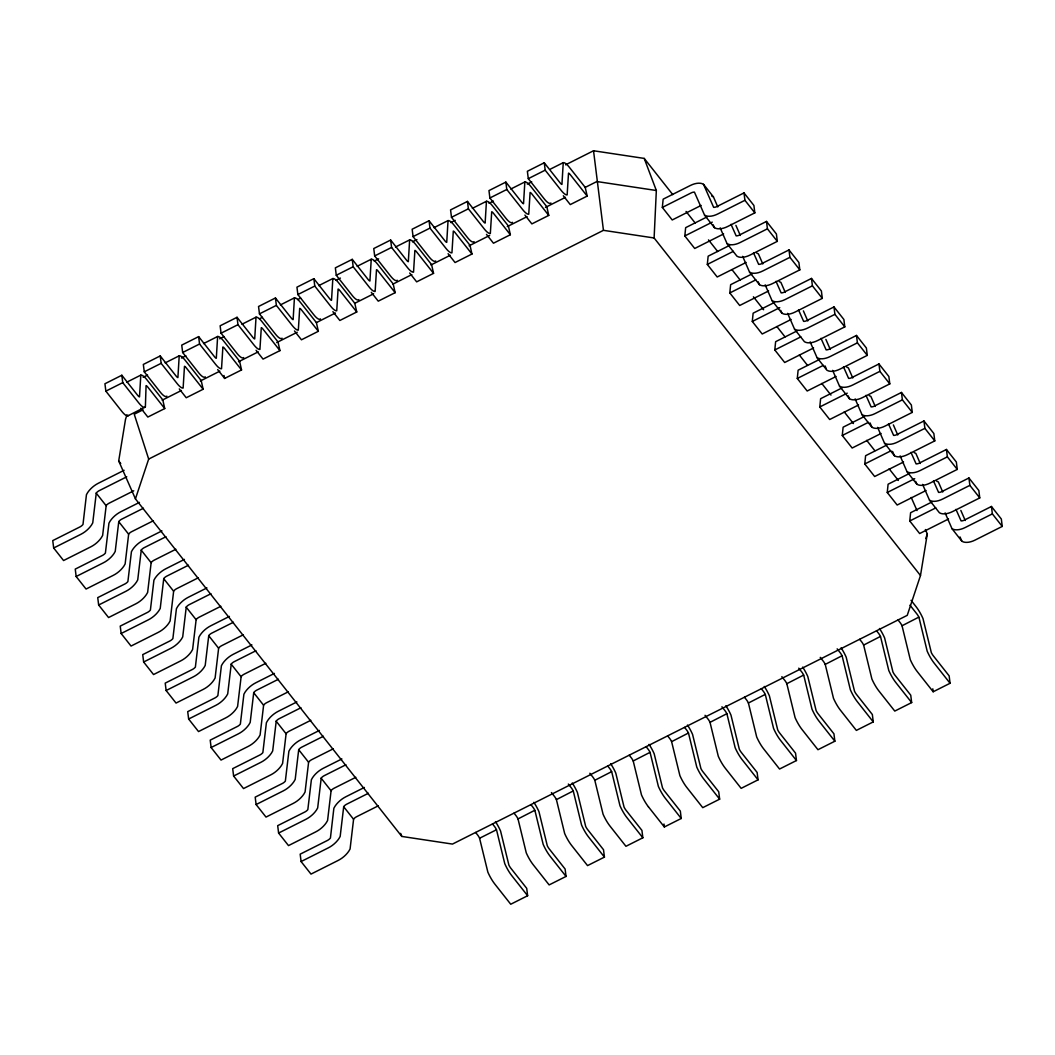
<?xml version="1.0" encoding="UTF-8"?>
<svg xmlns="http://www.w3.org/2000/svg" width="1055" height="1055" viewBox="0 0 1055 1055"><rect width="100%" height="100%" fill="white"/><g stroke="black" fill="none" stroke-linecap="round" stroke-linejoin="round"><path stroke-width="1.5" d="M127.048 414.694L125.519 419.297L118.701 460.93L135.436 498.87L401.797 836.43L452.476 844.079L907.247 615.342L920.488 575.542L654.113 237.982L656.342 190.507L644.209 158.408L593.53 150.76L565.572 164.831M701.127 205.435L672.22 219.968L662.329 207.426L663.16 199.158L690.313 185.509A17.407 10.128 -38.3 0 1 701.892 183.57L703.514 184.322L713.417 196.863L717.796 206.925M723.625 233.946L694.717 248.479L684.814 235.938L685.658 227.656L707.087 216.882M746.109 262.444L717.202 276.99L707.312 264.436L708.156 256.167L729.585 245.393M768.607 290.956L739.7 305.488L729.809 292.947L730.64 284.679L752.07 273.891M791.105 319.454L762.198 334L752.294 321.459L753.138 313.177L774.568 302.403M813.59 347.965L784.683 362.498L774.792 349.957L775.636 341.688L797.066 330.901M836.088 376.464L807.181 391.009L797.29 378.468L798.121 370.186L819.55 359.412M858.585 404.975L829.678 419.508L819.775 406.966L820.619 398.698L842.048 387.91M881.07 433.473L852.163 448.019L842.272 435.478L843.116 427.196L864.546 416.422M903.568 461.985L874.661 476.517L864.77 463.976L865.601 455.707L887.031 444.933M926.066 490.496L897.159 505.029L887.255 492.487L888.099 484.205L909.529 473.431M948.551 518.994L919.644 533.54L909.753 520.985L910.597 512.717L932.027 501.943M126.758 476.807L99.302 490.615A5.803 3.376 -38.3 0 0 96.282 492.988L92.748 522.884L91.482 525.074A17.407 10.128 -38.3 0 1 80.813 534.344L53.673 547.993L63.564 560.535L90.717 546.886A17.407 10.128 -38.3 0 0 101.386 537.615L102.638 535.426L106.186 505.53A5.803 3.376 -38.3 0 1 109.193 503.156L133.761 490.799M143.467 508.22L121.787 519.126A5.803 3.376 -38.3 0 0 118.78 521.5L115.232 551.383L113.98 553.585A17.407 10.128 -38.3 0 1 103.311 562.843L76.158 576.505L86.062 589.046L113.202 575.384A17.407 10.128 -38.3 0 0 123.883 566.126L125.136 563.937L128.67 534.041A5.803 3.376 -38.3 0 1 131.69 531.667L153.371 520.761M165.965 536.718L144.284 547.624A5.803 3.376 -38.3 0 0 141.278 549.998L137.73 579.894L136.477 582.083A17.407 10.128 -38.3 0 1 125.796 591.354L98.656 605.003L108.559 617.544L135.699 603.895A17.407 10.128 -38.3 0 0 146.368 594.624L147.634 592.435L151.168 562.539A5.803 3.376 -38.3 0 1 154.175 560.165L175.855 549.273M188.449 565.229L166.782 576.135A5.803 3.376 -38.3 0 0 163.762 578.509L160.228 608.405L158.962 610.594A17.407 10.128 -38.3 0 1 148.293 619.852L121.154 633.514L131.044 646.056L158.197 632.393A17.407 10.128 -38.3 0 0 168.866 623.136L170.119 620.947L173.666 591.051A5.803 3.376 -38.3 0 1 176.673 588.677L198.353 577.771M210.947 593.741L189.267 604.634A5.803 3.376 -38.3 0 0 186.26 607.007L182.713 636.904L181.46 639.093A17.407 10.128 -38.3 0 1 170.791 648.363L143.638 662.013L153.542 674.554L180.682 660.905A17.407 10.128 -38.3 0 0 191.364 651.634L192.617 649.445L196.151 619.549A5.803 3.376 -38.3 0 1 199.171 617.188L220.851 606.282M233.445 622.239L211.765 633.145A5.803 3.376 -38.3 0 0 208.758 635.519L205.211 665.415L203.958 667.604A17.407 10.128 -38.3 0 1 193.276 676.862L166.136 690.524L176.04 703.065L203.18 689.416A17.407 10.128 -38.3 0 0 213.849 680.145L215.115 677.956L218.649 648.06A5.803 3.376 -38.3 0 1 221.656 645.686L243.336 634.78M255.93 650.75L234.263 661.656A5.803 3.376 -38.3 0 0 231.243 664.017L227.709 693.913L226.443 696.102A17.407 10.128 -38.3 0 1 215.774 705.373L188.634 719.022L198.525 731.563L225.678 717.914A17.407 10.128 -38.3 0 0 236.346 708.657L237.599 706.454L241.147 676.558A5.803 3.376 -38.3 0 1 244.153 674.198L265.834 663.292M278.428 679.249L256.747 690.155A5.803 3.376 -38.3 0 0 253.741 692.528L250.193 722.424L248.94 724.614A17.407 10.128 -38.3 0 1 238.272 733.884L211.119 747.533L221.023 760.075L248.162 746.426A17.407 10.128 -38.3 0 0 258.844 737.155L260.097 734.966L263.631 705.07A5.803 3.376 -38.3 0 1 266.651 702.696L288.332 691.79M300.926 707.76L279.245 718.666A5.803 3.376 -38.3 0 0 276.239 721.027L272.691 750.923L271.438 753.125A17.407 10.128 -38.3 0 1 260.756 762.383L233.617 776.032L243.52 788.573L270.66 774.924A17.407 10.128 -38.3 0 0 281.329 765.666L282.595 763.464L286.129 733.581A5.803 3.376 -38.3 0 1 289.136 731.207L310.816 720.301M323.41 736.258L301.743 747.164A5.803 3.376 -38.3 0 0 298.723 749.538L295.189 779.434L293.923 781.623A17.407 10.128 -38.3 0 1 283.254 790.894L256.114 804.543L266.005 817.084L293.158 803.435A17.407 10.128 -38.3 0 0 303.827 794.164L305.08 791.975L308.627 762.079A5.803 3.376 -38.3 0 1 311.634 759.706L333.314 748.799M345.908 764.769L324.228 775.676A5.803 3.376 -38.3 0 0 321.221 778.049L317.674 807.932L316.421 810.135A17.407 10.128 -38.3 0 1 305.752 819.392L278.599 833.054L288.503 845.596L315.643 831.933A17.407 10.128 -38.3 0 0 326.325 822.676L327.578 820.487L331.112 790.591A5.803 3.376 -38.3 0 1 334.132 788.217L355.812 777.311M368.406 793.268L346.726 804.174A5.803 3.376 -38.3 0 0 343.719 806.548L340.172 836.444L338.919 838.633A17.407 10.128 -38.3 0 1 328.237 847.904L301.097 861.553L311.001 874.094L338.141 860.445A17.407 10.128 -38.3 0 0 348.809 851.174L350.075 848.985L353.61 819.089A5.803 3.376 -38.3 0 1 356.616 816.715L378.297 805.822M920.488 575.542L927.305 533.909L925.38 529.531M135.436 498.87L148.676 459.07L134.236 414.219L143.045 409.788M925.749 538.577L927.305 533.909M164.738 408.562L162.787 399.871L146.882 379.721A17.407 4.708 63.3 0 0 140.816 375.118L139.497 396.904A5.803 1.569 63.3 0 1 137.73 395.401L121.826 375.25L104.933 383.756L105.856 391.141L121.747 411.292A17.407 4.708 63.3 0 0 127.813 415.881L145.379 406.979L146.078 385.603A5.803 1.569 63.3 0 1 147.805 387.106L164.738 408.562L147.832 417.055L140.869 408.219M179.271 388.913L186.234 397.748L203.14 389.242L201.189 380.552L185.284 360.401A17.407 4.708 63.3 0 0 179.218 355.812L177.899 377.584A5.803 1.569 63.3 0 1 176.132 376.081L160.228 355.931L143.335 364.437L144.258 371.822L160.162 391.972A17.407 4.708 63.3 0 0 166.215 396.561L166.875 396.166M217.673 369.593L224.649 378.428L241.542 369.936L239.591 361.232L223.686 341.082A17.407 4.708 63.3 0 0 217.633 336.492L216.301 358.278A5.803 1.569 63.3 0 1 214.534 356.775L198.643 336.624L181.737 345.117L182.66 352.502L198.564 372.652A17.407 4.708 63.3 0 0 204.617 377.255L205.277 376.859M256.075 350.273L263.051 359.109L279.944 350.616L277.993 341.912L262.088 321.775A17.407 4.708 63.3 0 0 256.035 317.173L254.703 338.958A5.803 1.569 63.3 0 1 252.936 337.455L237.045 317.304L220.139 325.797L221.062 333.195L236.966 353.346A17.407 4.708 63.3 0 0 243.019 357.935L243.679 357.54M294.477 330.967L301.453 339.802L318.346 331.296L316.394 322.606L300.49 302.455A17.407 4.708 63.3 0 0 294.437 297.866L293.119 319.639A5.803 1.569 63.3 0 1 291.338 318.135L275.447 297.985L258.541 306.491L259.464 313.876L275.368 334.026A17.407 4.708 63.3 0 0 281.421 338.615L282.094 338.22M332.879 311.647L339.855 320.483L356.748 311.977L354.797 303.286L338.892 283.136A17.407 4.708 63.3 0 0 332.839 278.546L331.521 300.332A5.803 1.569 63.3 0 1 329.74 298.816L313.849 278.678L296.943 287.171L297.866 294.556L313.77 314.707A17.407 4.708 63.3 0 0 319.836 319.309L320.496 318.9M371.281 292.327L378.257 301.163L395.15 292.67L393.199 283.966L377.308 263.829A17.407 4.708 63.3 0 0 371.241 259.227L369.923 281.012A5.803 1.569 63.3 0 1 368.142 279.509L352.251 259.359L335.358 267.851L336.268 275.25L352.172 295.4A17.407 4.708 63.3 0 0 358.238 299.989L358.898 299.594M409.683 273.021L416.659 281.856L433.552 273.351L431.601 264.66L415.71 244.509A17.407 4.708 63.3 0 0 409.643 239.92L408.325 261.693A5.803 1.569 63.3 0 1 406.557 260.189L390.653 240.039L373.76 248.545L374.67 255.93L390.574 276.08A17.407 4.708 63.3 0 0 396.64 280.67L397.3 280.274M448.085 253.701L455.061 262.537L471.954 254.031L470.002 245.34L454.112 225.19A17.407 4.708 63.3 0 0 448.045 220.601L446.727 242.373A5.803 1.569 63.3 0 1 444.959 240.87L429.055 220.732L412.162 229.225L413.072 236.61L428.976 256.761A17.407 4.708 63.3 0 0 435.042 261.363L435.702 260.954M127.813 415.881L128.473 415.485M486.487 234.381L493.463 243.217L510.356 234.724L508.404 226.021L492.514 205.87A17.407 4.708 63.3 0 0 486.447 201.281L485.129 223.067A5.803 1.569 63.3 0 1 483.361 221.563L467.457 201.413L450.564 209.905L451.487 217.304L467.378 237.441A17.407 4.708 63.3 0 0 473.444 242.043L474.104 241.648M524.902 215.075L531.865 223.897L548.758 215.405L546.807 206.714L530.916 186.564A17.407 4.708 63.3 0 0 524.849 181.961L523.531 203.747A5.803 1.569 63.3 0 1 521.763 202.244L505.859 182.093L488.966 190.599L489.889 197.984L505.78 218.134A17.407 4.708 63.3 0 0 511.846 222.724L512.506 222.328M563.304 195.755L570.267 204.591L587.173 196.085L585.222 187.394L569.318 167.244A17.407 4.708 63.3 0 0 563.251 162.655L561.933 184.427A5.803 1.569 63.3 0 1 560.165 182.924L544.261 162.773L527.368 171.279L528.291 178.664L544.182 198.815A17.407 4.708 63.3 0 0 550.248 203.404L550.908 203.008M105.856 391.141L122.749 382.635L121.826 375.25M144.258 371.822L161.151 363.329L160.228 355.931M182.66 352.502L199.553 344.009L198.643 336.624M221.062 333.195L237.955 324.689L237.045 317.304M259.464 313.876L276.357 305.383L275.447 297.985M297.866 294.556L314.772 286.063L313.849 278.678M336.268 275.25L353.174 266.744L352.251 259.359M374.67 255.93L391.576 247.437L390.653 240.039M413.072 236.61L429.978 228.117L429.055 220.732M451.487 217.304L468.38 208.798L467.457 201.413M489.889 197.984L506.782 189.478L505.859 182.093M528.291 178.664L545.184 170.172L544.261 162.773M126.745 382.2L140.816 375.118M165.147 362.894L179.218 355.812M203.549 343.574L217.633 336.492M241.951 324.254L256.035 317.173M280.353 304.948L294.437 297.866M318.755 285.628L332.839 278.546M357.157 266.308L371.241 259.227M395.559 247.002L409.643 239.907M433.961 227.682L448.045 220.601M472.363 208.363L486.447 201.281M510.765 189.043L524.849 181.961M550.578 169.024L563.251 162.655M143.177 377.281L147.595 375.053M181.447 358.027L185.865 355.812M219.704 338.787L224.122 336.558M259.451 318.795L262.392 317.318M297.708 299.554L300.649 298.077M335.978 280.3L340.396 278.085M374.248 261.06L378.653 258.831M412.505 241.806L416.923 239.591M450.775 222.565L455.193 220.35M489.032 203.325L493.45 201.096M527.302 184.071L531.72 181.856M162.14 400.188L181.42 390.495M200.331 380.987L219.822 371.175M238.509 361.773L258.224 351.856M276.7 342.572L297.259 332.233M316.355 322.619L335.437 313.019M354.533 303.418L373.628 293.818M392.724 284.217L411.832 274.603M430.902 265.003L450.248 255.284M469.093 245.802L489.652 235.463M507.27 226.601L527.052 216.644M545.461 207.387L565.454 197.338M585.116 187.447L596.866 181.539L656.342 190.507M124.094 470.293L98.379 483.23A17.407 10.128 -38.3 0 0 87.71 492.487L86.444 494.69L82.989 524.454A5.803 3.376 -38.3 0 1 79.89 526.946L52.75 540.608L53.673 547.993M148.676 459.07L603.447 230.333L654.113 237.982M662.329 207.426L691.223 192.894A5.803 3.376 -38.3 0 1 694.441 192.129L704.569 215.154L714.472 227.695L716.094 228.434A17.407 10.128 -38.3 0 0 727.673 226.508L754.826 212.859L753.903 205.461L743.999 192.92L716.859 206.569A5.803 3.376 -38.3 0 1 713.642 207.334L703.514 184.322M139.445 502.391L120.877 511.728A17.407 10.128 -38.3 0 0 110.195 520.999L108.942 523.188L105.395 553.084A5.803 3.376 -38.3 0 1 102.388 555.457L75.248 569.107L76.158 576.505M743.999 192.92L744.922 200.305L717.782 213.967A17.407 10.128 -38.3 0 1 706.191 215.893L704.569 215.154M684.814 235.938L712.27 222.13M720.169 227.854L727.066 243.652L736.957 256.194L738.579 256.945A17.407 10.128 -38.3 0 0 750.171 255.007L777.311 241.358L776.401 233.973L766.497 221.431L739.357 235.08A5.803 3.376 -38.3 0 1 736.139 235.845L731.023 224.319M161.929 530.902L143.361 540.239A17.407 10.128 -38.3 0 0 132.693 549.51L131.427 551.699L127.892 581.595A5.803 3.376 -38.3 0 1 124.886 583.969L97.733 597.618L98.656 605.003M766.497 221.431L767.42 228.816L740.28 242.465A17.407 10.128 -38.3 0 1 728.688 244.404L727.066 243.652M707.312 264.436L733.331 251.354M742.667 256.352L749.564 272.164L759.455 284.705L761.077 285.443A17.407 10.128 -38.3 0 0 772.669 283.518L799.809 269.869L798.886 262.471L788.995 249.93L761.842 263.592A5.803 3.376 -38.3 0 1 758.637 264.343L753.521 252.831M184.427 559.401L165.859 568.75A17.407 10.128 -38.3 0 0 155.191 578.008L153.924 580.197L150.39 610.093A5.803 3.376 -38.3 0 1 147.37 612.467L120.23 626.116L121.154 633.514M788.995 249.93L789.918 257.328L762.765 270.977A17.407 10.128 -38.3 0 1 751.186 272.902L749.564 272.164M729.809 292.947L755.815 279.865M765.165 284.863L772.049 300.662L781.953 313.216L783.575 313.955A17.407 10.128 -38.3 0 0 795.154 312.029L822.307 298.367L821.383 290.982L811.48 278.441L784.34 292.09A5.803 3.376 -38.3 0 1 781.122 292.855L776.005 281.329M206.925 587.912L188.357 597.249A17.407 10.128 -38.3 0 0 177.675 606.52L176.422 608.709L172.875 638.605A5.803 3.376 -38.3 0 1 169.868 640.978L142.728 654.628L143.638 662.013M811.48 278.441L812.403 285.826L785.263 299.475A17.407 10.128 -38.3 0 1 773.671 301.413L772.049 300.662M752.294 321.459L779.75 307.638M787.65 313.361L794.547 329.173L804.438 341.715L806.06 342.453A17.407 10.128 -38.3 0 0 817.651 340.528L844.791 326.879L843.881 319.48L833.978 306.939L806.838 320.601A5.803 3.376 -38.3 0 1 803.62 321.353L798.503 309.84M229.41 616.41L210.842 625.76A17.407 10.128 -38.3 0 0 200.173 635.018L198.907 637.207L195.373 667.103A5.803 3.376 -38.3 0 1 192.366 669.477L165.213 683.126L166.136 690.524M833.978 306.939L834.901 314.337L807.761 327.986A17.407 10.128 -38.3 0 1 796.169 329.912L794.547 329.173M774.792 349.957L800.811 336.875M810.148 341.873L817.045 357.685L826.935 370.226L828.557 370.964A17.407 10.128 -38.3 0 0 840.149 369.039L867.289 355.377L866.366 347.992L856.475 335.45L829.322 349.1A5.803 3.376 -38.3 0 1 826.118 349.864L821.001 338.339M251.908 644.922L233.34 654.258A17.407 10.128 -38.3 0 0 222.671 663.529L221.405 665.718L217.871 695.614A5.803 3.376 -38.3 0 1 214.851 697.988L187.711 711.637L188.634 719.022M856.475 335.45L857.399 342.835L830.245 356.498A17.407 10.128 -38.3 0 1 818.667 358.423L817.045 357.685M797.29 378.468L823.296 365.373M832.646 370.371L839.529 386.183L849.433 398.724L851.055 399.476A17.407 10.128 -38.3 0 0 862.634 397.537L889.787 383.888L888.864 376.503L878.96 363.949L851.82 377.611A5.803 3.376 -38.3 0 1 848.602 378.363L843.486 366.85M274.406 673.42L255.824 682.77A17.407 10.128 -38.3 0 0 245.156 692.027L243.903 694.23L240.355 724.112A5.803 3.376 -38.3 0 1 237.349 726.486L210.209 740.148L211.119 747.533M878.96 363.949L879.883 371.347L852.743 384.996A17.407 10.128 -38.3 0 1 841.152 386.921L839.529 386.183M819.775 406.966L847.231 393.159M855.13 398.882L862.027 414.694L871.918 427.235L873.54 427.974A17.407 10.128 -38.3 0 0 885.132 426.049L912.272 412.386L911.362 405.001L901.458 392.46L874.318 406.109A5.803 3.376 -38.3 0 1 871.1 406.874L865.984 395.348M296.89 701.931L278.322 711.268A17.407 10.128 -38.3 0 0 267.654 720.539L266.388 722.728L262.853 752.624A5.803 3.376 -38.3 0 1 259.846 754.998L232.693 768.647L233.617 776.032M901.458 392.46L902.381 399.845L875.241 413.507A17.407 10.128 -38.3 0 1 863.649 415.433L862.027 414.694M842.272 435.478L868.291 422.396M877.628 427.38L884.525 443.192L894.416 455.734L896.038 456.485A17.407 10.128 -38.3 0 0 907.63 454.547L934.77 440.898L933.846 433.513L923.956 420.971L896.803 434.62A5.803 3.376 -38.3 0 1 893.598 435.372L888.481 423.859M319.388 730.442L300.82 739.779A17.407 10.128 -38.3 0 0 290.138 749.037L288.885 751.239L285.351 781.135A5.803 3.376 -38.3 0 1 282.331 783.496L255.191 797.158L256.114 804.543M923.956 420.971L924.879 428.356L897.726 442.005A17.407 10.128 -38.3 0 1 886.147 443.944L884.525 443.192M864.77 463.976L890.776 450.894M900.126 455.892L907.01 471.704L916.914 484.245L918.536 484.983A17.407 10.128 -38.3 0 0 930.114 483.058L957.267 469.409L956.344 462.011L946.441 449.47L919.301 463.119A5.803 3.376 -38.3 0 1 916.083 463.884L910.966 452.358M341.886 758.941L323.305 768.277A17.407 10.128 -38.3 0 0 312.636 777.548L311.383 779.737L307.836 809.633A5.803 3.376 -38.3 0 1 304.829 812.007L277.689 825.656L278.599 833.054M946.441 449.47L947.364 456.855L920.224 470.517A17.407 10.128 -38.3 0 1 908.632 472.442L907.01 471.704M887.255 492.487L914.711 478.68M922.611 484.403L929.508 500.202L939.398 512.743L941.02 513.495A17.407 10.128 -38.3 0 0 952.612 511.556L979.752 497.907L978.842 490.522L968.938 477.981L941.798 491.63A5.803 3.376 -38.3 0 1 938.581 492.395L933.464 480.869M364.371 787.452L345.803 796.789A17.407 10.128 -38.3 0 0 335.134 806.06L333.868 808.249L330.426 838.026A5.803 3.376 -38.3 0 1 327.327 840.505L300.174 854.168L301.097 861.553M968.938 477.981L969.862 485.366L942.722 499.015A17.407 10.128 -38.3 0 1 931.13 500.954L929.508 500.202M909.753 520.985L935.759 507.903M945.109 512.901L952.006 528.713L961.896 541.255L963.518 541.993A17.407 10.128 -38.3 0 0 975.11 540.068L1002.25 526.419L1001.327 519.02L991.436 506.479L964.283 520.141A5.803 3.376 -38.3 0 1 961.079 520.893L955.962 509.38M991.436 506.479L992.359 513.877L965.206 527.526A17.407 10.128 -38.3 0 1 953.628 529.452L952.006 528.713M479.603 838.237L496.496 829.744L504.765 863.663A17.407 4.708 63.3 0 0 511.728 875.597L527.632 895.735L510.739 904.24L494.835 884.09A17.407 4.708 63.3 0 1 487.858 872.155L479.537 838.092A5.803 1.569 63.3 0 0 477.612 834.98L475.62 832.461M533.843 802.327A17.407 4.708 63.3 0 1 538.973 811.704L547.294 845.767A5.803 1.569 63.3 0 0 549.22 848.893L565.111 869.03L566.034 876.428L549.141 884.921L533.237 864.77A17.407 4.708 63.3 0 1 526.26 852.849L518.005 818.917L534.832 810.28A5.803 1.569 63.3 0 0 532.907 807.167L530.916 804.635M572.245 783.008A17.407 4.708 63.3 0 1 577.375 792.384L585.696 826.461A5.803 1.569 63.3 0 0 587.622 829.573L603.513 849.723L604.436 857.108L587.543 865.601L571.639 845.464A17.407 4.708 63.3 0 1 564.662 833.529L556.407 799.611L573.234 790.96A5.803 1.569 63.3 0 0 571.322 787.848L568.328 784.063M610.647 763.701A17.407 4.708 63.3 0 1 615.777 773.078L624.033 806.996A5.803 1.569 63.3 0 0 626.024 810.253L641.928 830.404L642.838 837.789L625.945 846.295L610.041 826.144A17.407 4.708 63.3 0 1 603.064 814.209L594.809 780.291L611.636 771.653A5.803 1.569 63.3 0 0 609.724 768.528L607.733 766.009M648.443 806.824A17.407 4.708 63.3 0 1 641.48 794.903L633.211 760.971L650.051 752.334A5.803 1.569 63.3 0 0 648.126 749.221L646.135 746.689M687.464 725.062A17.407 4.708 63.3 0 1 692.581 734.438L700.902 768.502A5.803 1.569 63.3 0 0 702.828 771.627L718.732 791.778L719.642 799.163L702.749 807.655L686.858 787.518A17.407 4.708 63.3 0 1 679.882 775.583L671.613 741.665L688.453 733.014A5.803 1.569 63.3 0 0 686.528 729.902L684.537 727.383M725.866 705.755A17.407 4.708 63.3 0 1 730.983 715.132L739.304 749.195A5.803 1.569 63.3 0 0 741.23 752.307L757.134 772.458L758.057 779.843L741.151 788.349L725.26 768.198A17.407 4.708 63.3 0 1 718.284 756.264L710.015 722.345L726.855 713.708A5.803 1.569 63.3 0 0 724.93 710.582L721.937 706.797M764.268 686.436A17.407 4.708 63.3 0 1 769.385 695.812L777.706 729.875A5.803 1.569 63.3 0 0 779.632 732.988L795.536 753.138L796.459 760.536L779.553 769.029L763.662 748.879A17.407 4.708 63.3 0 1 756.686 736.957L748.417 703.026L765.257 694.388A5.803 1.569 63.3 0 0 763.332 691.276L761.341 688.744M802.67 667.116A17.407 4.708 63.3 0 1 807.787 676.492L816.108 710.556A5.803 1.569 63.3 0 0 818.034 713.681L833.938 733.832L834.861 741.217L817.955 749.709L802.064 729.559A17.407 4.708 63.3 0 1 795.088 717.637L786.819 683.706L803.659 675.068A5.803 1.569 63.3 0 0 801.734 671.956L798.74 668.171M841.072 647.81A17.407 4.708 63.3 0 1 846.189 657.173L854.524 691.249A5.803 1.569 63.3 0 0 856.436 694.361L872.34 714.512L873.263 721.897L856.357 730.403L840.466 710.252A17.407 4.708 63.3 0 1 833.49 698.318L825.234 664.399L842.061 655.748A5.803 1.569 63.3 0 0 840.136 652.636L837.156 648.851M879.474 628.49A17.407 4.708 63.3 0 1 884.591 637.866L892.926 671.93A5.803 1.569 63.3 0 0 894.838 675.042L910.742 695.192L911.665 702.577L894.772 711.083L878.868 690.933A17.407 4.708 63.3 0 1 871.892 679.011L863.636 645.08L880.463 636.442A5.803 1.569 63.3 0 0 878.538 633.317L876.547 630.798M911.058 600.321L916.017 606.612A17.407 4.708 63.3 0 1 922.993 618.547L931.328 652.61A5.803 1.569 63.3 0 0 933.253 655.735L949.144 675.873L950.067 683.271L933.174 691.764L917.27 671.613A17.407 4.708 63.3 0 1 910.294 659.692L902.038 625.76L918.865 617.122A5.803 1.569 63.3 0 0 916.94 614.01L909.977 605.174M648.443 806.824L664.347 826.975L681.24 818.482L680.33 811.084L664.426 790.934A5.803 1.569 63.3 0 1 662.5 787.821L654.179 753.758A17.407 4.708 63.3 0 0 649.049 744.382M711.795 196.111L713.417 196.863M756.778 253.121L758.4 253.873L762.791 263.935M779.276 281.632L780.898 282.371L785.276 292.433M846.756 367.153L848.378 367.892L852.757 377.954M869.241 395.651L870.863 396.39L875.254 406.452M914.237 452.661L915.859 453.413L920.237 463.462M936.721 481.172L938.343 481.911L942.735 491.973M744.922 200.305L754.826 212.859M767.42 228.816L777.311 241.358M789.918 257.328L799.809 269.869M812.403 285.826L822.307 298.367M834.901 314.337L844.791 326.879M857.399 342.835L867.289 355.377M879.883 371.347L889.787 383.888M902.381 399.845L912.272 412.386M924.879 428.356L934.77 440.898M947.364 456.855L957.267 469.409M969.862 485.366L979.752 497.907M992.359 513.877L1002.25 526.419M644.209 158.408L672.787 194.621M686.053 211.435L695.232 223.08M708.498 239.894L717.69 251.525M731.972 269.632L740.135 279.984M753.402 296.798L763.609 309.735M776.876 326.549L785.039 336.888M799.334 354.994L807.497 365.347M821.779 383.453L830.971 395.084M844.237 411.898L853.416 423.543M866.696 440.357L874.859 450.709M889.141 468.816L898.333 480.447M587.173 196.085L570.241 174.629A5.803 1.569 63.3 0 0 568.513 173.126L567.142 194.911A17.407 4.708 63.3 0 1 561.089 190.322L545.184 170.172M950.067 683.271L934.163 663.12A17.407 4.708 63.3 0 1 927.187 651.186L918.931 617.267M898.056 619.984L900.047 622.503A5.803 1.569 63.3 0 1 901.972 625.628L902.038 625.76M548.758 215.405L531.839 193.949A5.803 1.569 63.3 0 0 530.111 192.445L528.74 214.231A17.407 4.708 63.3 0 1 522.687 209.629L506.782 189.478M911.665 702.577L895.761 682.44A17.407 4.708 63.3 0 1 888.785 670.505L880.529 636.587M859.654 639.304L861.645 641.822A5.803 1.569 63.3 0 1 863.57 644.935L863.636 645.08M510.356 234.724L493.437 213.268A5.803 1.569 63.3 0 0 491.709 211.765L490.338 233.537A17.407 4.708 63.3 0 1 484.271 228.948L468.38 208.798M873.263 721.897L857.359 701.746A17.407 4.708 63.3 0 1 850.383 689.825L842.127 655.894M820.249 657.357L823.243 661.142A5.803 1.569 63.3 0 1 825.168 664.254L825.234 664.399M471.954 254.031L455.035 232.575A5.803 1.569 63.3 0 0 453.307 231.071L451.936 252.857A17.407 4.708 63.3 0 1 445.869 248.268L429.978 228.117M834.861 741.217L818.957 721.066A17.407 4.708 63.3 0 1 811.981 709.131L803.725 675.213M781.847 676.664L784.841 680.449A5.803 1.569 63.3 0 1 786.766 683.574L786.819 683.706M433.552 273.351L416.62 251.894A5.803 1.569 63.3 0 0 414.905 250.391L413.534 272.177A17.407 4.708 63.3 0 1 407.467 267.574L391.576 247.437M796.459 760.536L780.555 740.386A17.407 4.708 63.3 0 1 773.579 728.451L765.323 694.533M744.448 697.25L746.439 699.768A5.803 1.569 63.3 0 1 748.351 702.881L748.417 703.026M395.15 292.67L378.218 271.214A5.803 1.569 63.3 0 0 376.503 269.711L375.132 291.483A17.407 4.708 63.3 0 1 369.065 286.894L353.174 266.744M758.057 779.843L742.153 759.692A17.407 4.708 63.3 0 1 735.177 747.771L726.921 713.839M705.043 715.303L708.037 719.088A5.803 1.569 63.3 0 1 709.949 722.2L710.015 722.345M356.748 311.977L339.816 290.534A5.803 1.569 63.3 0 0 338.101 289.017L336.73 310.803A17.407 4.708 63.3 0 1 330.663 306.214L314.772 286.063M719.642 799.163L703.751 779.012A17.407 4.708 63.3 0 1 696.775 767.091L688.519 733.159M667.63 735.876L669.622 738.394A5.803 1.569 63.3 0 1 671.547 741.52L671.613 741.665M318.346 331.296L301.413 309.84A5.803 1.569 63.3 0 0 299.699 308.337L298.328 330.123A17.407 4.708 63.3 0 1 292.261 325.52L276.357 305.383M681.24 818.482L665.349 798.332A17.407 4.708 63.3 0 1 658.373 786.397L650.104 752.479M629.228 755.195L631.22 757.714A5.803 1.569 63.3 0 1 633.145 760.826L633.211 760.971M279.944 350.616L263.012 329.16A5.803 1.569 63.3 0 0 261.297 327.657L259.926 349.442A17.407 4.708 63.3 0 1 253.859 344.84L237.955 324.689M642.838 837.789L626.947 817.638A17.407 4.708 63.3 0 1 619.971 805.717L611.702 771.785M589.837 773.249L592.818 777.034A5.803 1.569 63.3 0 1 594.743 780.146L594.809 780.291M241.542 369.936L224.609 348.48A5.803 1.569 63.3 0 0 222.882 346.976L221.524 368.749A17.407 4.708 63.3 0 1 215.457 364.16L199.553 344.009M604.436 857.108L588.545 836.958A17.407 4.708 63.3 0 1 581.569 825.036L573.3 791.105M551.435 792.556L554.416 796.354A5.803 1.569 63.3 0 1 556.341 799.466L556.407 799.611M203.14 389.242L186.208 367.786A5.803 1.569 63.3 0 0 184.48 366.283L183.122 388.069A17.407 4.708 63.3 0 1 177.055 383.479L161.151 363.329M566.034 876.428L550.143 856.278A17.407 4.708 63.3 0 1 543.167 844.343L534.898 810.425M514.022 813.141L516.014 815.66A5.803 1.569 63.3 0 1 517.939 818.772L518.005 818.917M492.514 823.955L494.505 826.474A5.803 1.569 63.3 0 1 496.43 829.599M122.749 382.635L138.653 402.786A17.407 4.708 63.3 0 0 144.706 407.388M118.701 460.93L120.732 463.514M96.203 493.107L106.093 505.648M118.688 521.618L128.591 534.16M141.185 550.117L151.076 562.658M163.683 578.628L173.574 591.169M186.168 607.126L196.072 619.667M208.666 635.638L218.556 648.179M231.164 664.136L241.054 676.69M253.648 692.647L263.552 705.188M276.146 721.158L286.037 733.7M298.644 749.657L308.535 762.198M321.129 778.168L331.033 790.709M343.627 806.666L353.517 819.208M911.217 497.433L917.006 510.554M960.841 510.422L965.233 520.484M960.01 536.942L961.896 541.255M893.361 424.901L897.752 434.963M915.661 481.37L916.914 484.245M892.53 451.421L894.416 455.734M870.045 422.923L871.918 427.235M825.88 339.38L830.272 349.442M848.18 395.849L849.433 398.724M803.383 310.882L807.774 320.944M825.05 365.914L826.316 368.788M780.7 310.341L781.953 313.216M735.902 225.361L740.294 235.423M758.202 281.83L759.455 284.705M713.22 224.821L714.472 227.695M400.649 833.371L401.797 836.43M223.99 375.527L224.649 378.428M603.447 230.333L593.53 150.76M932.805 688.81L933.174 691.764M663.977 824.021L664.347 826.975M527.632 895.735L526.709 888.35L510.818 868.199A5.803 1.569 63.3 0 1 508.892 865.087L500.571 831.024A17.407 4.708 63.3 0 0 495.441 821.647"/></g></svg>
